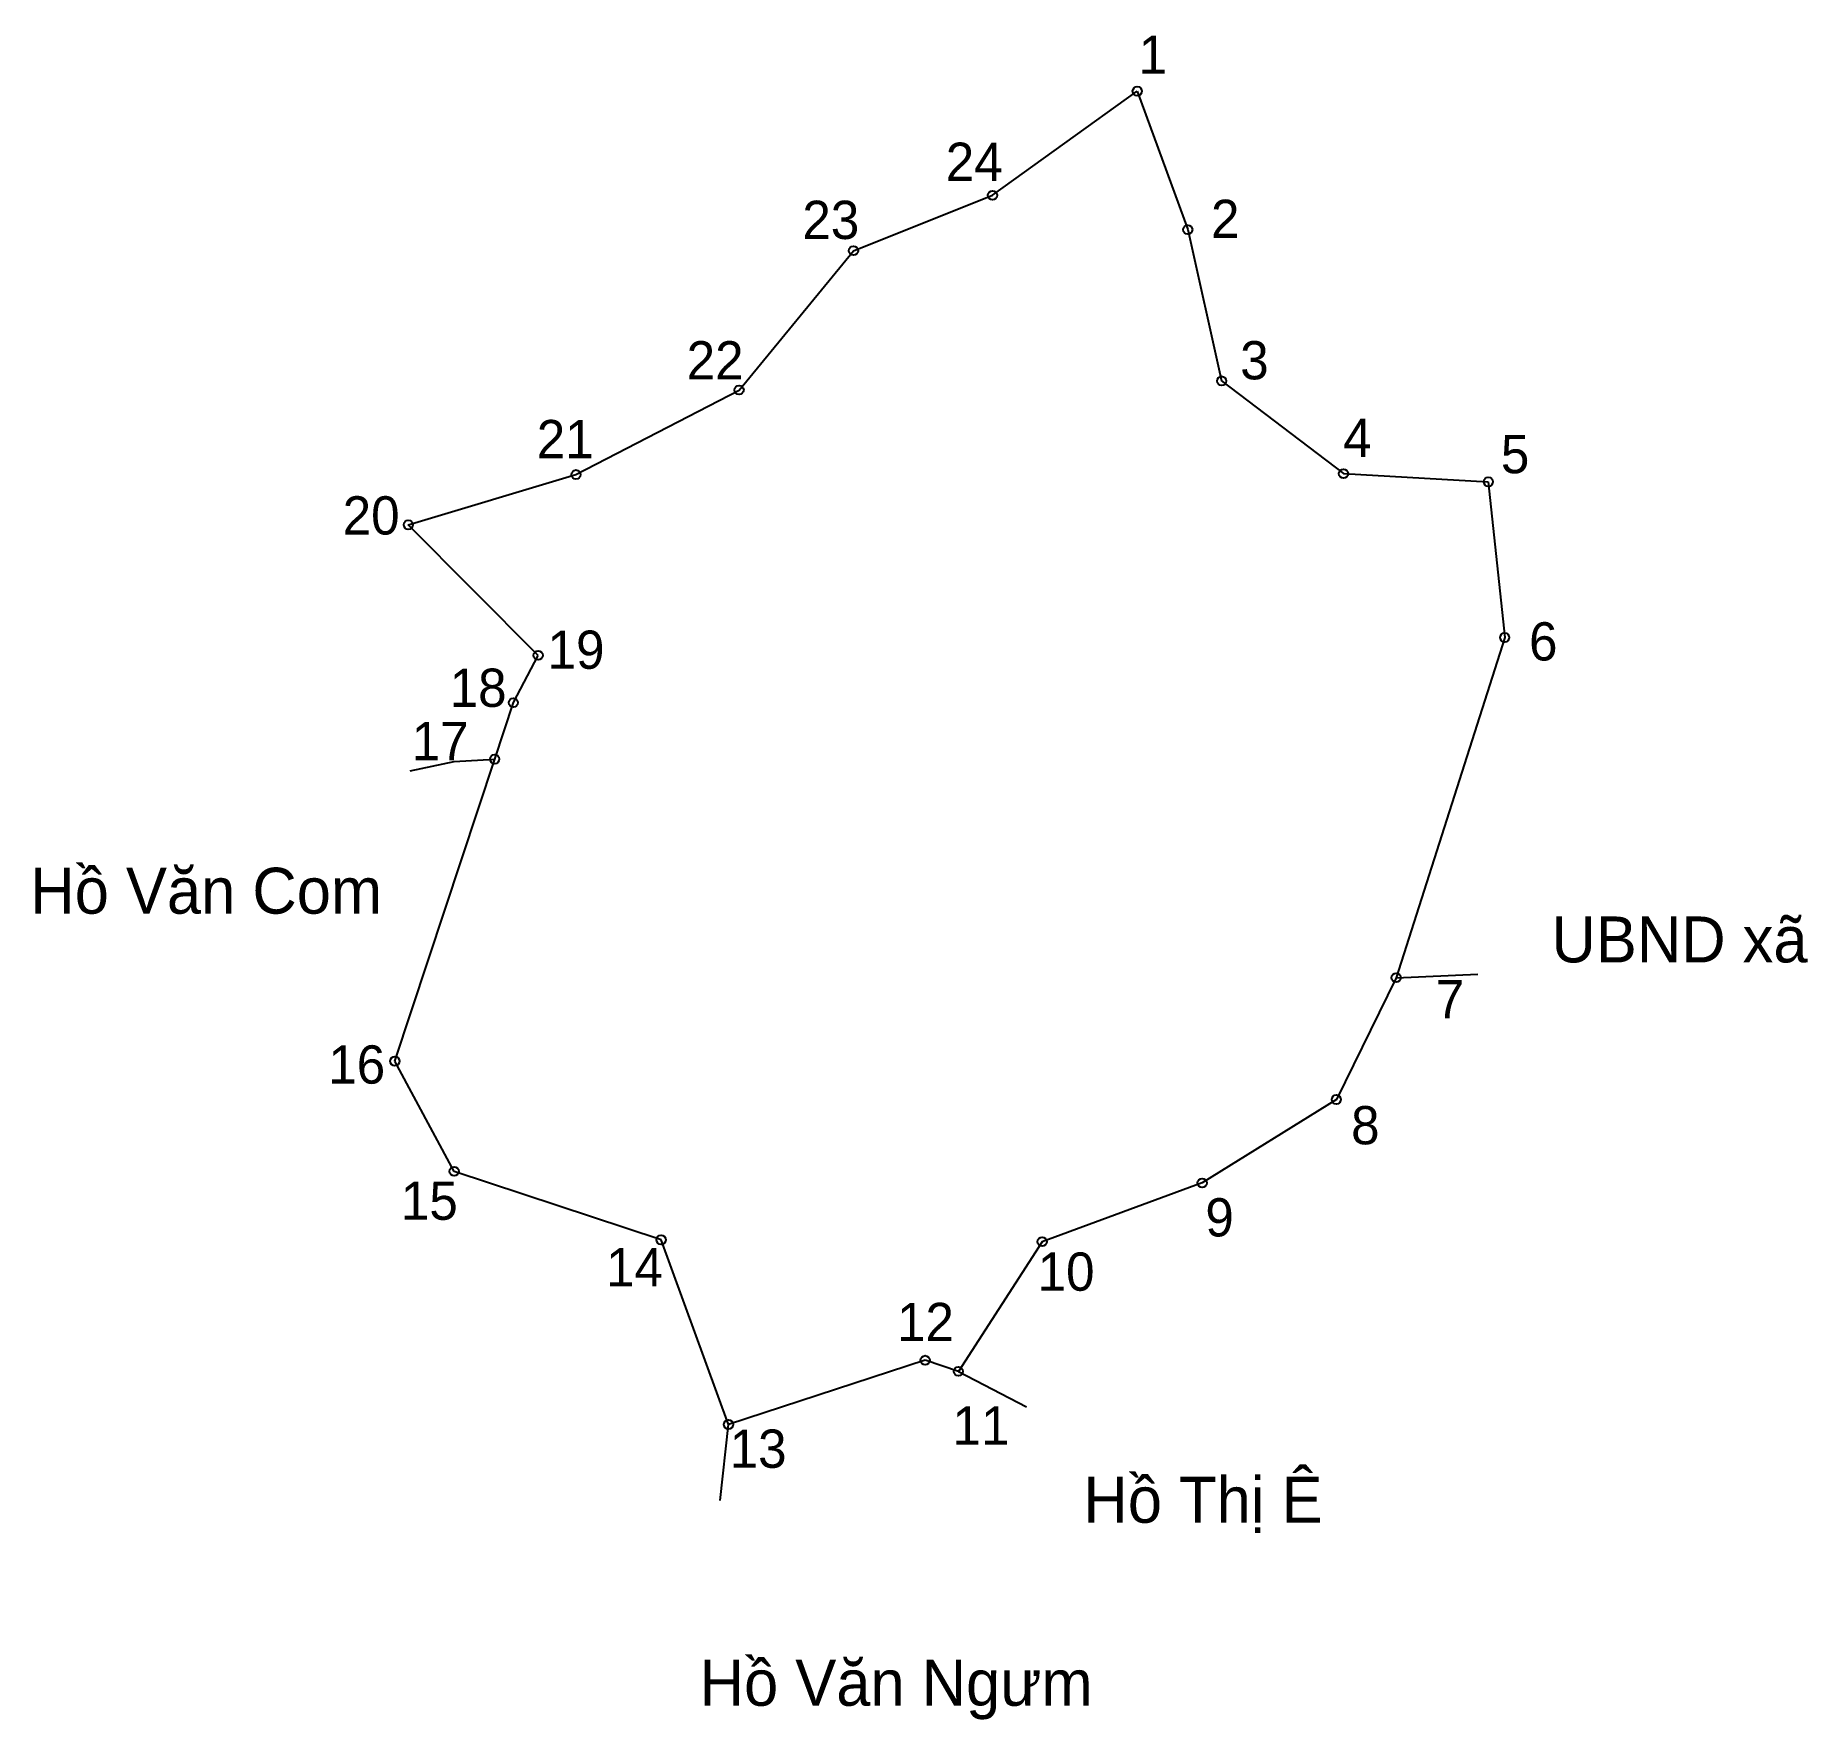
# Model space of a CAD drawing. Extents: x 547349 to 547522, y 1824689 to 1824853.
import ezdxf

# ---------------------------------------------------------------- set-up
doc = ezdxf.new("R2010")
doc.units = 0
for name, color, linetype in [('CanhThua', 7, 'Continuous'), ('MocDinhThua', 7, 'Continuous'), ('RauThua', 7, 'Continuous'), ('SoHieuDinhThua', 7, 'Continuous'), ('TenChuLanCan', 7, 'Continuous')]:
    doc.layers.add(name, color=color, linetype=linetype)

msp = doc.modelspace()

# ---------------------------------------------------------------- linework, layer by layer
at = {"layer": 'CanhThua'}
for p, q in [((547442.31, 1824837.57), (547456.38, 1824847.7)), ((547456.38, 1824847.7), (547461.29, 1824834.23)), ((547428.79, 1824832.18), (547442.31, 1824837.57)), ((547461.29, 1824834.23), (547464.58, 1824819.52)), ((547417.67, 1824818.63), (547428.79, 1824832.18)), ((547464.58, 1824819.52), (547476.43, 1824810.5)), ((547401.81, 1824810.41), (547417.67, 1824818.63)), ((547385.51, 1824805.53), (547401.81, 1824810.41)), ((547476.43, 1824810.5), (547490.51, 1824809.71)), ((547490.51, 1824809.71), (547492.1, 1824794.57)), ((547398.14, 1824792.83), (547385.51, 1824805.53)), ((547492.1, 1824794.57), (547481.55, 1824761.48)), ((547395.73, 1824788.23), (547398.14, 1824792.83)), ((547393.91, 1824782.74), (547395.73, 1824788.23)), ((547384.21, 1824753.37), (547393.91, 1824782.74)), ((547481.55, 1824761.48), (547475.74, 1824749.64)), ((547389.97, 1824742.65), (547384.21, 1824753.37)), ((547475.74, 1824749.64), (547462.69, 1824741.52)), ((547410.09, 1824735.99), (547389.97, 1824742.65)), ((547462.69, 1824741.52), (547447.14, 1824735.81)), ((547416.64, 1824718.03), (547410.09, 1824735.99)), ((547447.14, 1824735.81), (547438.99, 1824723.2)), ((547435.76, 1824724.28), (547416.64, 1824718.03)), ((547438.99, 1824723.2), (547435.76, 1824724.28))]:
    msp.add_line(p, q, dxfattribs=at)
at = {"layer": 'MocDinhThua'}
for centre in [(547456.38, 1824847.7), (547442.31, 1824837.57), (547461.29, 1824834.23), (547428.79, 1824832.18), (547464.58, 1824819.52), (547417.67, 1824818.63), (547401.81, 1824810.41), (547476.43, 1824810.5), (547490.51, 1824809.71), (547385.51, 1824805.53), (547492.1, 1824794.57), (547398.14, 1824792.83), (547395.73, 1824788.23), (547393.91, 1824782.74), (547481.55, 1824761.48), (547384.21, 1824753.37), (547475.74, 1824749.64), (547389.97, 1824742.65), (547462.69, 1824741.52), (547410.09, 1824735.99), (547447.14, 1824735.81), (547435.76, 1824724.28), (547438.99, 1824723.2), (547416.64, 1824718.03)]:
    msp.add_circle(centre, 0.447, dxfattribs=at)
at = {"layer": 'RauThua'}
for p, q in [((547385.69, 1824781.59), (547389.96, 1824782.51)), ((547389.96, 1824782.51), (547393.91, 1824782.74)), ((547481.55, 1824761.48), (547489.48, 1824761.84)), ((547438.99, 1824723.2), (547445.62, 1824719.75)), ((547415.83, 1824710.65), (547416.64, 1824718.03))]:
    msp.add_line(p, q, dxfattribs=at)

# ---------------------------------------------------------------- texts
at = {"layer": 'SoHieuDinhThua'}
for s, height, p in [('1', 3.72, (547456.51, 1824849.39)), ('24', 3.723, (547437.76, 1824838.97)), ('23', 3.723, (547423.82, 1824833.32)), ('2', 3.72, (547463.55, 1824833.42)), ('22', 3.723, (547412.57, 1824819.66)), ('3', 3.72, (547466.39, 1824819.67)), ('21', 3.723, (547398, 1824812)), ('4', 3.72, (547476.4, 1824812.13)), ('5', 3.72, (547491.73, 1824810.54)), ('20', 3.723, (547379.13, 1824804.58)), ('6', 3.72, (547494.47, 1824792.33)), ('19', 3.723, (547399.05, 1824791.52)), ('18', 3.723, (547389.53, 1824787.82)), ('17', 3.723, (547385.84, 1824782.63)), ('7', 3.72, (547485.4, 1824757.53)), ('16', 3.723, (547377.73, 1824751.18)), ('8', 3.72, (547477.17, 1824745.28)), ('15', 3.723, (547384.79, 1824737.94)), ('9', 3.72, (547463, 1824736.32)), ('14', 3.723, (547404.73, 1824731.46)), ('10', 3.723, (547446.69, 1824731.04)), ('12', 3.723, (547433.02, 1824726.14)), ('11', 3.723, (547438.42, 1824716.07)), ('13', 3.723, (547416.75, 1824713.82))]:
    msp.add_text(s, height=height, dxfattribs=at).set_placement(p)
at = {"layer": 'TenChuLanCan'}
for s, height, p in [('Hồ Văn Com', 4.467, (547348.77, 1824767.71)), ('UBND xã', 4.467, (547496.65, 1824762.97)), ('Hồ Thị Ê', 4.467, (547451.15, 1824708.48)), ('Hồ Văn Ngưm', 4.4674, (547413.84, 1824690.68))]:
    msp.add_text(s, height=height, dxfattribs=at).set_placement(p)

doc.saveas('drawing.dxf')
